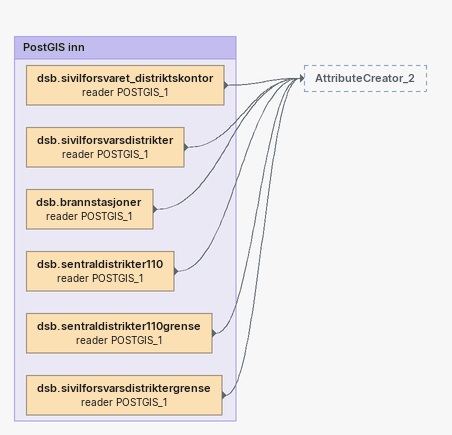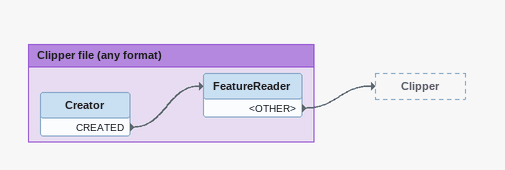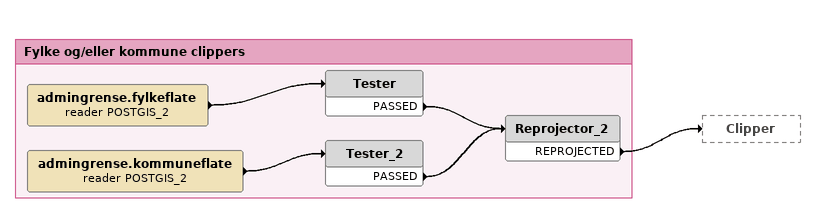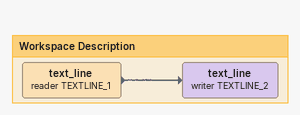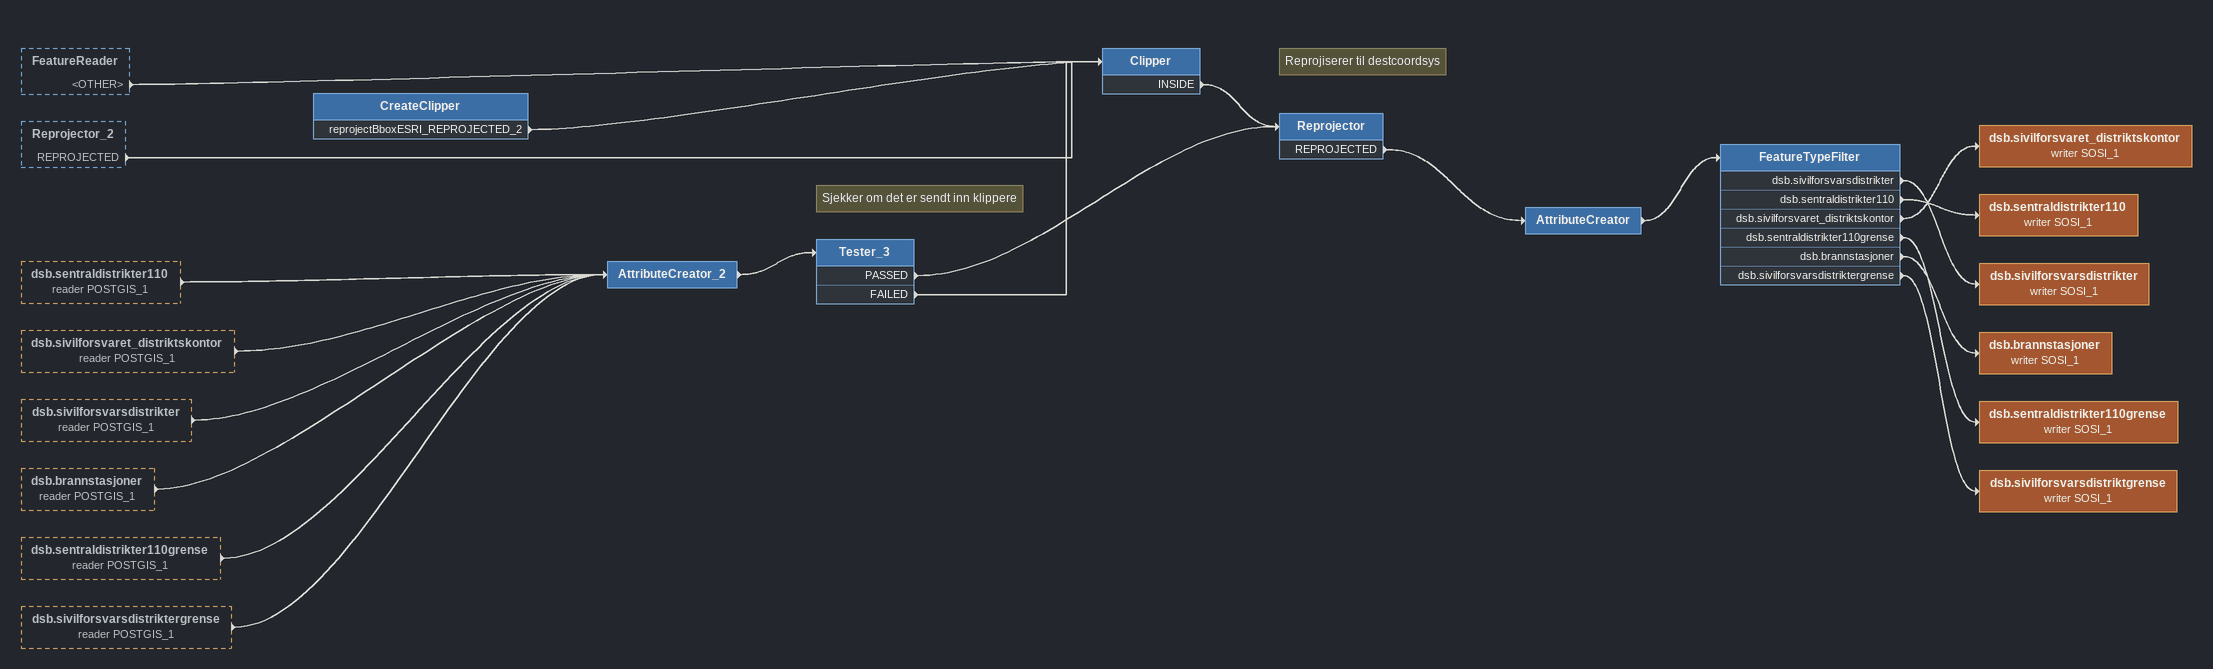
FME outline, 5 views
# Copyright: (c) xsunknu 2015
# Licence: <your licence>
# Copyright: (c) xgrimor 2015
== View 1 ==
Bookmark: PostGIS inn
dsb.sivilforsvaret_distriktskontor (reader POSTGIS_1)
    -> AttributeCreator_2
dsb.sivilforsvarsdistrikter (reader POSTGIS_1)
    -> AttributeCreator_2
dsb.brannstasjoner (reader POSTGIS_1)
    -> AttributeCreator_2
dsb.sentraldistrikter110 (reader POSTGIS_1)
    -> AttributeCreator_2
dsb.sentraldistrikter110grense (reader POSTGIS_1)
    -> AttributeCreator_2
dsb.sivilforsvarsdistriktergrense (reader POSTGIS_1)
    -> AttributeCreator_2

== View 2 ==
Bookmark: Clipper file (any format)
Creator
    CREATED -> FeatureReader
FeatureReader
    <OTHER> -> Clipper

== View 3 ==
Bookmark: Fylke og/eller kommune clippers
admingrense.fylkeflate (reader POSTGIS_2)
    -> Tester
Tester
    PASSED -> Reprojector_2
admingrense.kommuneflate (reader POSTGIS_2)
    -> Tester_2
Tester_2
    PASSED -> Reprojector_2
Reprojector_2
    REPROJECTED -> Clipper

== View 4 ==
Bookmark: Workspace Description
text_line (reader TEXTLINE_1)
    -> text_line (writer TEXTLINE_2)
text_line (writer TEXTLINE_2)

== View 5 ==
FeatureReader [outside]
    <OTHER> -> Clipper
Reprojector_2 [outside]
    REPROJECTED -> Clipper
dsb.sentraldistrikter110 (reader POSTGIS_1) [outside]
    -> AttributeCreator_2
dsb.sivilforsvaret_distriktskontor (reader POSTGIS_1) [outside]
    -> AttributeCreator_2
dsb.sivilforsvarsdistrikter (reader POSTGIS_1) [outside]
    -> AttributeCreator_2
dsb.brannstasjoner (reader POSTGIS_1) [outside]
    -> AttributeCreator_2
dsb.sentraldistrikter110grense (reader POSTGIS_1) [outside]
    -> AttributeCreator_2
dsb.sivilforsvarsdistriktergrense (reader POSTGIS_1) [outside]
    -> AttributeCreator_2
CreateClipper
    reprojectBboxESRI_REPROJECTED_2 -> Clipper
AttributeCreator_2
    -> Tester_3
Note: Sjekker om det er sendt inn klippere
Tester_3
    PASSED -> Reprojector
    FAILED -> Clipper
Clipper
    INSIDE -> Reprojector
Note: Reprojiserer til destcoordsys
Reprojector
    REPROJECTED -> AttributeCreator
AttributeCreator
    -> FeatureTypeFilter
FeatureTypeFilter
    dsb.sivilforsvarsdistrikter -> dsb.sivilforsvarsdistrikter (writer SOSI_1)
    dsb.sentraldistrikter110 -> dsb.sentraldistrikter110 (writer SOSI_1)
    dsb.sivilforsvaret_distriktskontor -> dsb.sivilforsvaret_distriktskontor (writer SOSI_1)
    dsb.sentraldistrikter110grense -> dsb.sentraldistrikter110grense (writer SOSI_1)
    dsb.brannstasjoner -> dsb.brannstasjoner (writer SOSI_1)
    dsb.sivilforsvarsdistriktergrense -> dsb.sivilforsvarsdistriktgrense (writer SOSI_1)
dsb.sivilforsvaret_distriktskontor (writer SOSI_1)
dsb.sentraldistrikter110 (writer SOSI_1)
dsb.sivilforsvarsdistrikter (writer SOSI_1)
dsb.brannstasjoner (writer SOSI_1)
dsb.sentraldistrikter110grense (writer SOSI_1)
dsb.sivilforsvarsdistriktgrense (writer SOSI_1)
